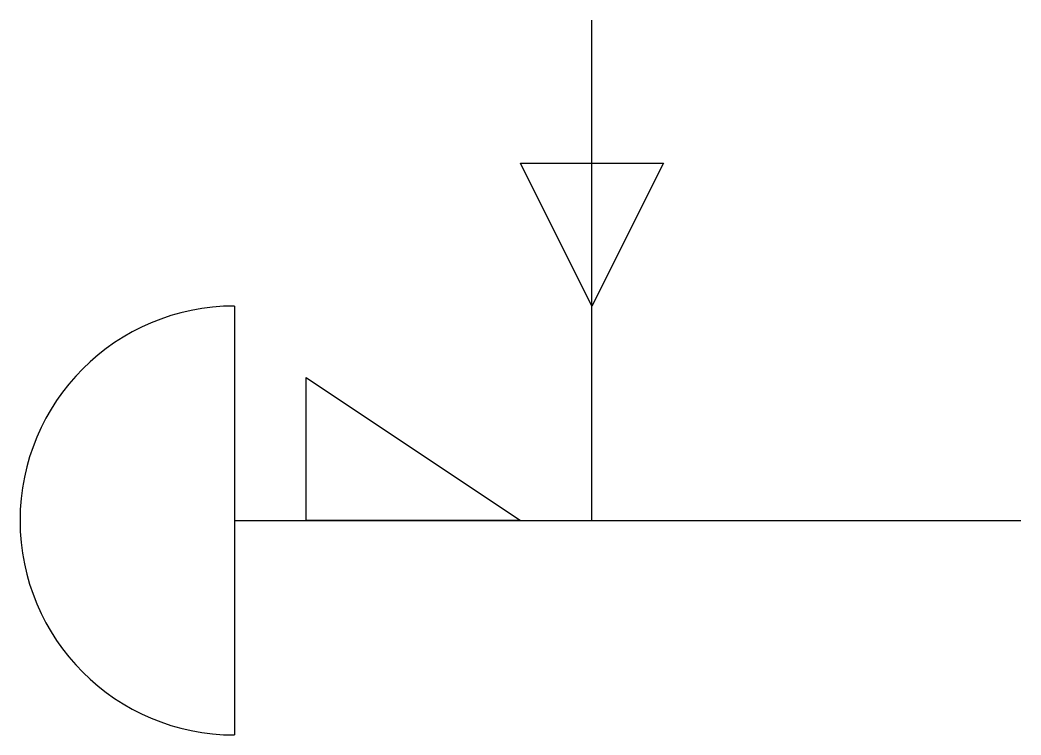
# Model space of a CAD drawing. Extents: x -14 to 0, y -3 to 7.
import ezdxf

# ---------------------------------------------------------------- set-up
doc = ezdxf.new("R2010")
doc.units = 0
doc.linetypes.add('DASHED', pattern=[0])
doc.layers.get('0').update_dxf_attribs({"linetype": 'CONTINUOUS'})

msp = doc.modelspace()

# ---------------------------------------------------------------- linework, layer by layer
at = {"color": 0, "linetype": 'CONTINUOUS'}
msp.add_line((-11, 3), (-11, -3), dxfattribs=at)
at = {"color": 0, "linetype": 'DASHED'}
msp.add_line((-11, 0), (0, 0), dxfattribs=at)
msp.add_lwpolyline([(-6, 0), (-6, 7)], dxfattribs=at)
at = {"color": 0}
for points in [[(-7, 5), (-5, 5), (-6, 3), (-7, 5)], [(-10, 0), (-10, 2), (-7, 0), (-10, 0)]]:
    msp.add_lwpolyline(points, dxfattribs=at)
at = {"color": 0, "linetype": 'CONTINUOUS'}
msp.add_arc((-11, 0), 3, 90, 270, dxfattribs=at)

doc.saveas('drawing.dxf')
